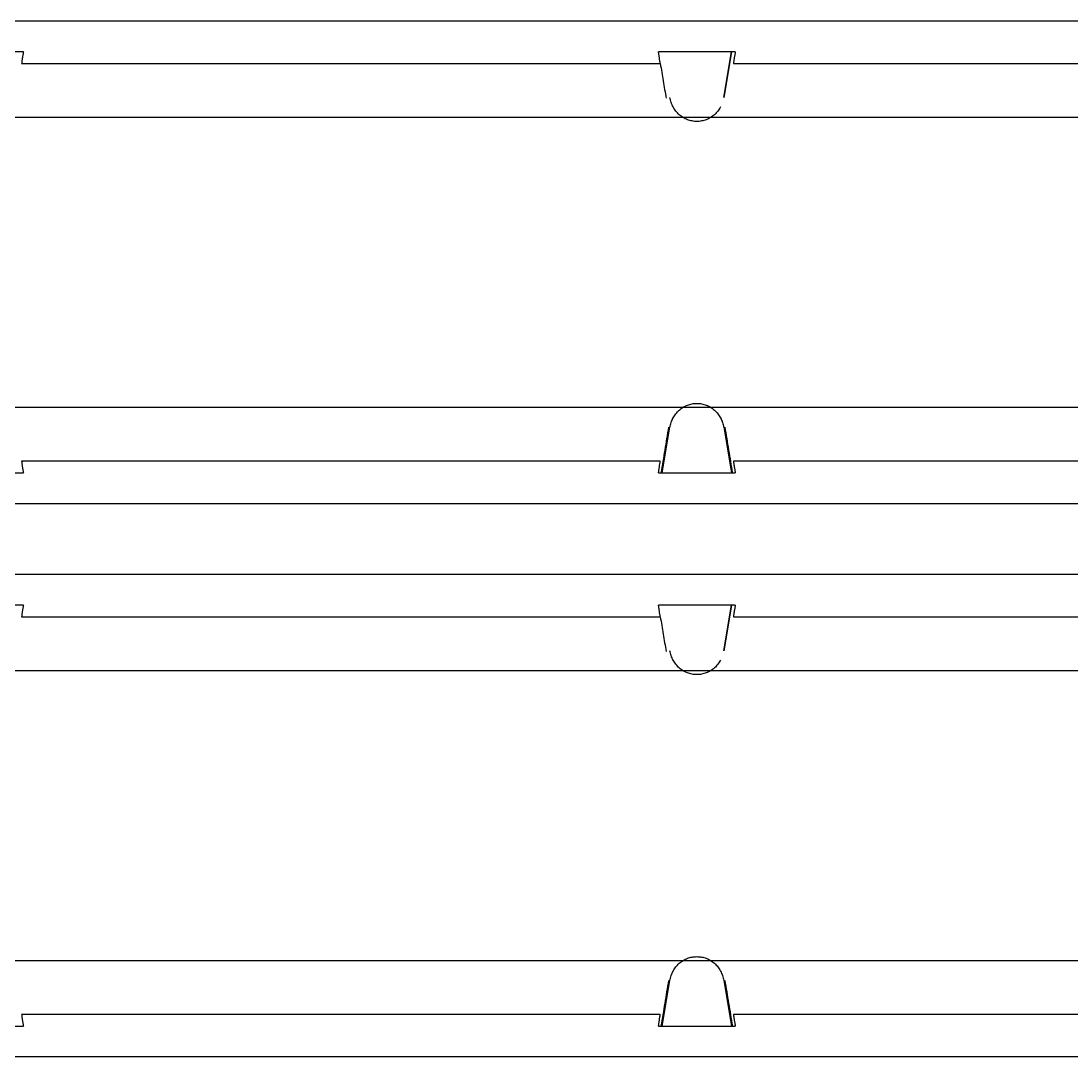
# Model space of a CAD drawing. Header units: metres. Extents: x 0 to 3575, y 0 to 842.
# Drawn here: x 257.15 to 273.82, y 361.68 to 378.13 of the extents above; entities that cross this region are included whole.
import ezdxf

# ---------------------------------------------------------------- set-up
doc = ezdxf.new("R2010")
doc.units = ezdxf.units.M
doc.layers.add('SCHEMATICS', color=7, linetype='Continuous')

msp = doc.modelspace()

# ---------------------------------------------------------------- linework, layer by layer
at = {"layer": 'SCHEMATICS', "color": 7}
for p, q in [((245.115, 378.129), (301.421, 378.129)), ((245.115, 378.129), (301.421, 378.129)), ((257.191, 377.637), (255.97, 377.637)), ((268.489, 377.637), (267.27, 377.637)), ((268.306, 376.914), (268.427, 377.637)), ((268.427, 377.637), (268.306, 376.914)), ((257.162, 377.453), (267.299, 377.453)), ((268.459, 377.453), (302.241, 377.453)), ((249.825, 376.6), (279.111, 376.6)), ((279.111, 371.993), (249.825, 371.993)), ((267.33, 370.953), (267.451, 371.678)), ((268.306, 371.678), (268.427, 370.953)), ((268.306, 371.678), (268.427, 370.953)), ((267.299, 371.138), (257.162, 371.138)), ((302.241, 371.138), (268.459, 371.138)), ((255.97, 370.953), (257.191, 370.953)), ((267.27, 370.953), (268.489, 370.953)), ((301.421, 370.463), (245.115, 370.463)), ((301.421, 370.463), (245.115, 370.463)), ((245.115, 369.346), (301.421, 369.346)), ((245.115, 369.346), (301.421, 369.346)), ((257.191, 368.854), (255.97, 368.854)), ((268.489, 368.854), (267.27, 368.854)), ((268.306, 368.131), (268.427, 368.854)), ((268.427, 368.854), (268.306, 368.131)), ((257.162, 368.67), (267.299, 368.67)), ((268.459, 368.67), (302.241, 368.67)), ((249.825, 367.816), (279.111, 367.816)), ((279.111, 363.209), (249.825, 363.209)), ((267.33, 362.169), (267.451, 362.894)), ((268.306, 362.894), (268.427, 362.169)), ((268.306, 362.894), (268.427, 362.169)), ((267.299, 362.353), (257.162, 362.353)), ((302.241, 362.353), (268.459, 362.353)), ((255.97, 362.169), (257.191, 362.169)), ((267.27, 362.169), (268.489, 362.169)), ((301.421, 361.68), (245.115, 361.68)), ((301.421, 361.68), (245.115, 361.68))]:
    msp.add_line(p, q, dxfattribs=at)
for points in [[(257.191, 377.637), (257.189, 377.626), (257.187, 377.614), (257.185, 377.603), (257.183, 377.592), (257.181, 377.581), (257.179, 377.569), (257.178, 377.558), (257.176, 377.547)], [(267.284, 377.547), (267.282, 377.558), (267.281, 377.569), (267.279, 377.581), (267.277, 377.592), (267.275, 377.603), (267.274, 377.614), (267.272, 377.626), (267.27, 377.637)], [(268.489, 377.637), (268.487, 377.626), (268.486, 377.614), (268.484, 377.603), (268.482, 377.592), (268.48, 377.581), (268.478, 377.569), (268.476, 377.558), (268.473, 377.547)], [(257.176, 377.547), (257.174, 377.535), (257.173, 377.524), (257.171, 377.512), (257.169, 377.5), (257.167, 377.488), (257.165, 377.476), (257.164, 377.465), (257.162, 377.453)], [(267.299, 377.453), (267.297, 377.465), (267.295, 377.476), (267.293, 377.488), (267.291, 377.5), (267.289, 377.512), (267.287, 377.524), (267.285, 377.535), (267.284, 377.547)], [(267.299, 377.453), (267.305, 377.419), (267.311, 377.385), (267.316, 377.35), (267.322, 377.316), (267.328, 377.281), (267.334, 377.247), (267.339, 377.213), (267.345, 377.178)], [(268.473, 377.547), (268.471, 377.535), (268.47, 377.524), (268.468, 377.512), (268.466, 377.5), (268.464, 377.488), (268.462, 377.476), (268.461, 377.465), (268.459, 377.453)], [(267.345, 377.178), (267.351, 377.144), (267.356, 377.109), (267.362, 377.075), (267.368, 377.041), (267.374, 377.006), (267.38, 376.972), (267.386, 376.937), (267.392, 376.902)], [(267.503, 376.764), (267.494, 376.782), (267.485, 376.8), (267.477, 376.818), (267.47, 376.837), (267.464, 376.856), (267.459, 376.875), (267.454, 376.895), (267.451, 376.914)], [(267.6, 376.641), (267.585, 376.655), (267.572, 376.669), (267.559, 376.683), (267.546, 376.698), (267.534, 376.714), (267.523, 376.73), (267.513, 376.747), (267.503, 376.764)], [(267.731, 376.561), (267.713, 376.569), (267.695, 376.577), (267.678, 376.586), (267.661, 376.596), (267.645, 376.606), (267.63, 376.617), (267.615, 376.629), (267.6, 376.641)], [(268.159, 376.641), (268.144, 376.629), (268.129, 376.617), (268.113, 376.606), (268.097, 376.596), (268.08, 376.586), (268.063, 376.577), (268.046, 376.569), (268.029, 376.561)], [(268.255, 376.764), (268.245, 376.747), (268.235, 376.73), (268.223, 376.714), (268.212, 376.698), (268.199, 376.683), (268.186, 376.669), (268.173, 376.655), (268.159, 376.641)], [(267.879, 376.533), (267.86, 376.534), (267.841, 376.535), (267.822, 376.538), (267.804, 376.541), (267.785, 376.545), (267.767, 376.549), (267.749, 376.555), (267.731, 376.561)], [(268.029, 376.561), (268.01, 376.555), (267.992, 376.549), (267.973, 376.545), (267.954, 376.541), (267.935, 376.538), (267.916, 376.535), (267.897, 376.534), (267.879, 376.533)], [(267.503, 371.828), (267.513, 371.845), (267.523, 371.861), (267.534, 371.877), (267.546, 371.893), (267.559, 371.908), (267.572, 371.923), (267.585, 371.936), (267.6, 371.95)], [(267.6, 371.95), (267.615, 371.962), (267.63, 371.974), (267.645, 371.986), (267.661, 371.996), (267.678, 372.006), (267.695, 372.014), (267.713, 372.022), (267.731, 372.03)], [(267.731, 372.03), (267.749, 372.036), (267.767, 372.042), (267.785, 372.046), (267.804, 372.05), (267.822, 372.053), (267.841, 372.056), (267.86, 372.057), (267.879, 372.058)], [(267.879, 372.058), (267.897, 372.057), (267.916, 372.056), (267.935, 372.053), (267.954, 372.05), (267.973, 372.046), (267.992, 372.042), (268.01, 372.036), (268.029, 372.03)], [(268.029, 372.03), (268.046, 372.022), (268.063, 372.014), (268.08, 372.006), (268.097, 371.996), (268.113, 371.986), (268.129, 371.974), (268.144, 371.962), (268.159, 371.95)], [(268.159, 371.95), (268.173, 371.936), (268.187, 371.923), (268.2, 371.908), (268.212, 371.893), (268.224, 371.877), (268.235, 371.861), (268.245, 371.845), (268.255, 371.828)], [(267.451, 371.678), (267.454, 371.697), (267.459, 371.716), (267.464, 371.735), (267.47, 371.755), (267.477, 371.773), (267.485, 371.792), (267.494, 371.81), (267.503, 371.828)], [(267.451, 371.678), (267.454, 371.697), (267.459, 371.716), (267.464, 371.735), (267.47, 371.754), (267.477, 371.773), (267.485, 371.792), (267.494, 371.809), (267.503, 371.827)], [(268.255, 371.828), (268.265, 371.81), (268.273, 371.792), (268.281, 371.773), (268.287, 371.755), (268.293, 371.735), (268.298, 371.716), (268.303, 371.697), (268.306, 371.678)], [(268.255, 371.827), (268.265, 371.809), (268.273, 371.791), (268.281, 371.772), (268.287, 371.754), (268.293, 371.735), (268.298, 371.716), (268.303, 371.697), (268.306, 371.678)], [(267.376, 371.317), (267.383, 371.362), (267.391, 371.408), (267.398, 371.453), (267.405, 371.499), (267.413, 371.544), (267.42, 371.59), (267.428, 371.635), (267.436, 371.681)], [(268.323, 371.681), (268.331, 371.635), (268.338, 371.59), (268.345, 371.544), (268.353, 371.499), (268.36, 371.453), (268.368, 371.408), (268.376, 371.362), (268.383, 371.317)], [(267.315, 370.953), (267.322, 370.998), (267.33, 371.044), (267.338, 371.089), (267.345, 371.135), (267.353, 371.181), (267.361, 371.226), (267.368, 371.271), (267.376, 371.317)], [(268.383, 371.317), (268.391, 371.271), (268.398, 371.226), (268.406, 371.181), (268.414, 371.135), (268.421, 371.089), (268.429, 371.044), (268.436, 370.998), (268.443, 370.953)], [(257.162, 371.138), (257.164, 371.126), (257.165, 371.114), (257.167, 371.102), (257.169, 371.091), (257.171, 371.079), (257.173, 371.068), (257.174, 371.056), (257.176, 371.045)], [(267.284, 371.046), (267.285, 371.057), (267.287, 371.068), (267.289, 371.079), (267.291, 371.091), (267.293, 371.102), (267.295, 371.114), (267.297, 371.126), (267.299, 371.138)], [(268.459, 371.138), (268.461, 371.126), (268.462, 371.114), (268.464, 371.102), (268.466, 371.091), (268.468, 371.079), (268.47, 371.068), (268.471, 371.056), (268.473, 371.045)], [(257.176, 371.045), (257.178, 371.034), (257.179, 371.022), (257.181, 371.011), (257.183, 370.999), (257.185, 370.988), (257.187, 370.976), (257.189, 370.965), (257.191, 370.953)], [(267.27, 370.953), (267.272, 370.965), (267.274, 370.976), (267.275, 370.988), (267.277, 371), (267.279, 371.011), (267.281, 371.023), (267.282, 371.034), (267.284, 371.046)], [(268.473, 371.045), (268.476, 371.034), (268.478, 371.022), (268.48, 371.011), (268.482, 370.999), (268.484, 370.988), (268.486, 370.976), (268.487, 370.965), (268.489, 370.953)], [(257.191, 368.854), (257.189, 368.843), (257.187, 368.831), (257.185, 368.82), (257.183, 368.809), (257.181, 368.797), (257.179, 368.786), (257.178, 368.775), (257.176, 368.764)], [(267.284, 368.764), (267.282, 368.775), (267.281, 368.786), (267.279, 368.797), (267.277, 368.809), (267.275, 368.82), (267.274, 368.831), (267.272, 368.843), (267.27, 368.854)], [(268.489, 368.854), (268.487, 368.843), (268.486, 368.831), (268.484, 368.82), (268.482, 368.809), (268.48, 368.797), (268.478, 368.786), (268.476, 368.775), (268.473, 368.764)], [(257.176, 368.764), (257.174, 368.752), (257.173, 368.74), (257.171, 368.728), (257.169, 368.717), (257.167, 368.705), (257.165, 368.693), (257.164, 368.682), (257.162, 368.67)], [(267.299, 368.67), (267.297, 368.682), (267.295, 368.693), (267.293, 368.705), (267.291, 368.717), (267.289, 368.728), (267.287, 368.74), (267.285, 368.752), (267.284, 368.764)], [(267.299, 368.67), (267.305, 368.636), (267.311, 368.601), (267.316, 368.567), (267.322, 368.532), (267.328, 368.498), (267.334, 368.464), (267.339, 368.429), (267.345, 368.395)], [(268.473, 368.764), (268.471, 368.752), (268.47, 368.74), (268.468, 368.728), (268.466, 368.717), (268.464, 368.705), (268.462, 368.693), (268.461, 368.682), (268.459, 368.67)], [(267.345, 368.395), (267.351, 368.361), (267.356, 368.326), (267.362, 368.292), (267.368, 368.257), (267.374, 368.223), (267.38, 368.188), (267.386, 368.154), (267.392, 368.119)], [(267.503, 367.979), (267.494, 367.997), (267.485, 368.016), (267.477, 368.034), (267.47, 368.053), (267.464, 368.072), (267.459, 368.092), (267.454, 368.112), (267.451, 368.131)], [(267.6, 367.858), (267.585, 367.871), (267.572, 367.885), (267.559, 367.9), (267.546, 367.915), (267.534, 367.931), (267.523, 367.947), (267.513, 367.963), (267.503, 367.979)], [(268.255, 367.979), (268.245, 367.963), (268.235, 367.947), (268.223, 367.931), (268.212, 367.915), (268.199, 367.9), (268.186, 367.885), (268.173, 367.871), (268.159, 367.858)], [(267.731, 367.778), (267.713, 367.785), (267.695, 367.793), (267.678, 367.802), (267.661, 367.812), (267.645, 367.822), (267.63, 367.833), (267.615, 367.845), (267.6, 367.858)], [(267.879, 367.751), (267.86, 367.751), (267.841, 367.752), (267.822, 367.755), (267.804, 367.758), (267.785, 367.762), (267.767, 367.766), (267.749, 367.772), (267.731, 367.778)], [(268.029, 367.778), (268.01, 367.772), (267.992, 367.766), (267.973, 367.762), (267.954, 367.758), (267.935, 367.755), (267.916, 367.752), (267.897, 367.751), (267.879, 367.751)], [(268.159, 367.858), (268.144, 367.845), (268.129, 367.833), (268.113, 367.822), (268.097, 367.812), (268.08, 367.802), (268.063, 367.793), (268.046, 367.785), (268.029, 367.778)], [(267.503, 363.044), (267.513, 363.061), (267.523, 363.078), (267.534, 363.094), (267.546, 363.11), (267.559, 363.125), (267.572, 363.139), (267.585, 363.153), (267.6, 363.167)], [(267.6, 363.167), (267.615, 363.179), (267.63, 363.191), (267.645, 363.202), (267.661, 363.212), (267.678, 363.222), (267.695, 363.231), (267.713, 363.239), (267.731, 363.247)], [(267.731, 363.247), (267.749, 363.253), (267.767, 363.258), (267.785, 363.263), (267.804, 363.267), (267.822, 363.269), (267.841, 363.271), (267.86, 363.272), (267.879, 363.273)], [(267.879, 363.273), (267.897, 363.272), (267.916, 363.271), (267.935, 363.269), (267.954, 363.267), (267.973, 363.263), (267.992, 363.258), (268.01, 363.253), (268.029, 363.247)], [(268.029, 363.247), (268.046, 363.239), (268.063, 363.231), (268.08, 363.222), (268.097, 363.212), (268.113, 363.202), (268.129, 363.191), (268.144, 363.179), (268.159, 363.167)], [(268.159, 363.167), (268.173, 363.153), (268.187, 363.139), (268.2, 363.125), (268.212, 363.11), (268.224, 363.094), (268.235, 363.078), (268.245, 363.061), (268.255, 363.044)], [(267.451, 362.894), (267.454, 362.913), (267.459, 362.933), (267.464, 362.952), (267.47, 362.971), (267.477, 362.99), (267.485, 363.008), (267.494, 363.026), (267.503, 363.044)], [(267.451, 362.894), (267.454, 362.913), (267.459, 362.933), (267.464, 362.952), (267.47, 362.971), (267.477, 362.99), (267.485, 363.008), (267.494, 363.026), (267.503, 363.044)], [(268.255, 363.044), (268.265, 363.026), (268.273, 363.008), (268.281, 362.99), (268.287, 362.971), (268.293, 362.952), (268.298, 362.933), (268.303, 362.913), (268.306, 362.894)], [(268.255, 363.044), (268.265, 363.026), (268.273, 363.008), (268.281, 362.989), (268.287, 362.971), (268.293, 362.952), (268.298, 362.933), (268.303, 362.913), (268.306, 362.894)], [(267.376, 362.534), (267.383, 362.579), (267.391, 362.625), (267.398, 362.67), (267.405, 362.715), (267.413, 362.76), (267.42, 362.805), (267.428, 362.851), (267.436, 362.896)], [(268.323, 362.896), (268.331, 362.851), (268.338, 362.805), (268.345, 362.76), (268.353, 362.715), (268.36, 362.67), (268.368, 362.625), (268.376, 362.579), (268.383, 362.534)], [(267.315, 362.169), (267.322, 362.215), (267.33, 362.26), (267.338, 362.306), (267.345, 362.351), (267.353, 362.397), (267.361, 362.443), (267.368, 362.488), (267.376, 362.534)], [(268.383, 362.534), (268.391, 362.488), (268.398, 362.443), (268.406, 362.397), (268.414, 362.351), (268.421, 362.306), (268.429, 362.26), (268.436, 362.215), (268.443, 362.169)], [(257.162, 362.353), (257.164, 362.342), (257.165, 362.331), (257.167, 362.319), (257.169, 362.308), (257.171, 362.296), (257.173, 362.284), (257.174, 362.273), (257.176, 362.261)], [(267.284, 362.262), (267.285, 362.274), (267.287, 362.285), (267.289, 362.296), (267.291, 362.308), (267.293, 362.319), (267.295, 362.331), (267.297, 362.342), (267.299, 362.353)], [(268.459, 362.353), (268.461, 362.342), (268.462, 362.331), (268.464, 362.319), (268.466, 362.308), (268.468, 362.296), (268.47, 362.284), (268.471, 362.273), (268.473, 362.261)], [(257.176, 362.261), (257.178, 362.25), (257.179, 362.239), (257.181, 362.228), (257.183, 362.216), (257.185, 362.204), (257.187, 362.193), (257.189, 362.181), (257.191, 362.169)], [(267.27, 362.169), (267.272, 362.181), (267.274, 362.193), (267.275, 362.204), (267.277, 362.216), (267.279, 362.228), (267.281, 362.239), (267.282, 362.251), (267.284, 362.262)], [(268.473, 362.261), (268.476, 362.25), (268.478, 362.239), (268.48, 362.228), (268.482, 362.216), (268.484, 362.204), (268.486, 362.193), (268.487, 362.181), (268.489, 362.169)]]:
    msp.add_lwpolyline(points, dxfattribs=at)

doc.saveas('drawing.dxf')
